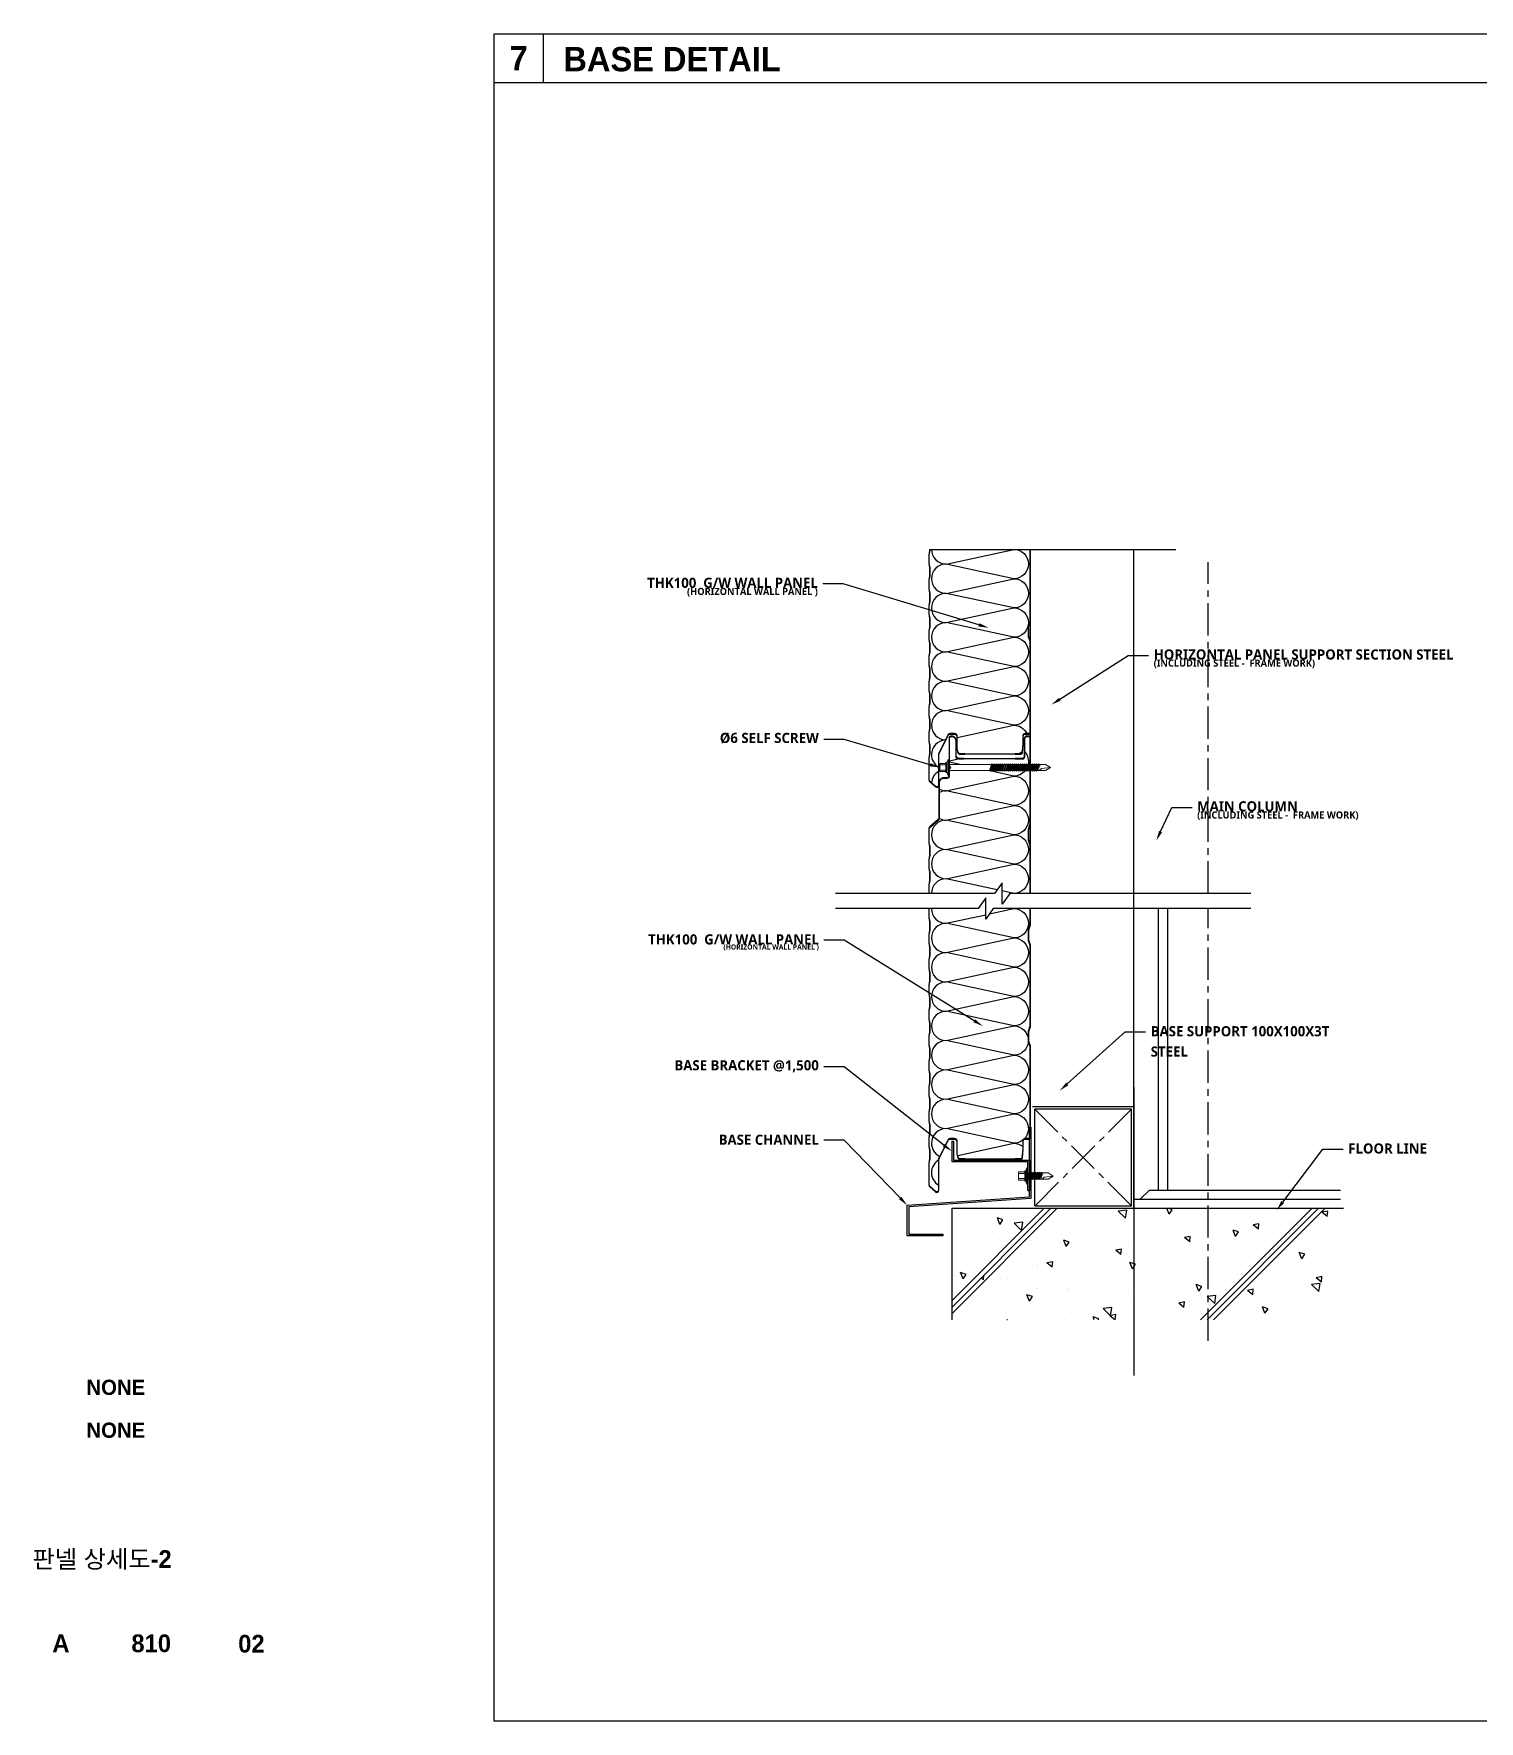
# Model space of a CAD drawing. Extents: x 0 to 20413, y 0 to 2870.
# Drawn here: x 5906 to 7330, y 60 to 1722 of the extents above; entities that cross this region are included whole.
import ezdxf
from ezdxf import colors
from ezdxf.entities.mleader import LeaderData, LeaderLine
from ezdxf.enums import TextEntityAlignment as Align
from ezdxf.math import Vec2, Vec3

# ---------------------------------------------------------------- set-up
doc = ezdxf.new("R2010")
doc.units = 0
doc.linetypes.add('CENTER', pattern=[50.8, 31.75, -6.35, 6.35, -6.35])
doc.layers.get('Defpoints').update_dxf_attribs({"color": 151})
for name, color, linetype in [('0-판넬전개선', 11, 'Continuous'), ('6', 6, 'Continuous'), ('A-ANNO-TEXT1', 7, 'Continuous'), ('BOLT', 10, 'Continuous'), ('FLASHING', 5, 'Continuous'), ('HATCH', 252, 'Continuous'), ('Insulation', 8, 'Continuous'), ('Panel', 2, 'Continuous'), ('STEEL', 2, 'Continuous'), ('~BOLT', 11, 'Continuous'), ('~CEN', 1, 'CENTER'), ('~TEXT', 3, 'Continuous'), ('형강', 4, 'Continuous')]:
    doc.layers.add(name, color=color, linetype=linetype)
doc.styles.add('2020음성 1차', font='나눔고딕Bold.ttf')
doc.styles.add('SY PANEL', font='NanumGothicBold.ttf')

# ---------------------------------------------------------------- blocks, each defined once
blk = doc.blocks.new('*X107')
at = {"color": 0}
for p, q in [((154.99, 81.25), (154.24, 83.2)), ((156, 82.74), (154.62, 83.2)), ((86.58, 80.25), (86.58, 80.25)), ((99.4, 77.94), (98.6, 80.04)), ((100.41, 79.43), (98.6, 80.04)), ((99.4, 77.94), (100.41, 79.43)), ((106.91, 78.63), (104.06, 78.3)), ((106.5, 75.97), (104.06, 78.3)), ((106.5, 75.97), (106.91, 78.63)), ((112.4, 80.03), (112.4, 80.03)), ((119.04, 78.67), (119.04, 78.67)), ((129.91, 78.99), (129.91, 78.99)), ((131.76, 80.51), (131.76, 80.51)), ((141.1, 82.61), (138.25, 82.28)), ((140.69, 79.94), (138.25, 82.28)), ((140.69, 79.94), (141.1, 82.61)), ((140.76, 78.6), (140.76, 78.6)), ((151.09, 82.07), (151.09, 82.07)), ((154.99, 81.25), (156, 82.74)), ((157.03, 78.58), (157.03, 78.58)), ((158.99, 78.39), (158.99, 78.39)), ((184.45, 78.13), (182.57, 77.78)), ((184.29, 76.34), (182.57, 77.78)), ((184.29, 76.34), (184.45, 78.13)), ((190.24, 82.59), (190.24, 82.59)), ((195.02, 78.5), (195.02, 78.5)), ((207.01, 82.29), (205.13, 81.94)), ((206.86, 80.5), (205.13, 81.94)), ((205.28, 80.43), (205.28, 80.43)), ((206.86, 80.5), (207.01, 82.29)), ((87.56, 72.74), (87.56, 72.74)), ((89.42, 73.22), (89.42, 73.22)), ((98.41, 72.35), (98.41, 72.35)), ((98.95, 77.52), (98.95, 77.52)), ((99.4, 72.86), (99.4, 72.86)), ((100.5, 76.31), (100.5, 76.31)), ((108.74, 75.82), (108.74, 75.82)), ((109.39, 72.5), (109.39, 72.5)), ((119.38, 72.13), (119.38, 72.13)), ((121.16, 70.64), (120.35, 72.74)), ((122.16, 72.13), (120.35, 72.74)), ((121.16, 70.64), (122.16, 72.13)), ((127.73, 74.19), (127.73, 74.19)), ((136.94, 77.43), (136.94, 77.43)), ((161.88, 73.97), (160, 73.62)), ((161.73, 72.17), (160, 73.62)), ((161.73, 72.17), (161.88, 73.97)), ((162.93, 74.18), (162.93, 74.18)), ((174.23, 72.42), (174.23, 72.42)), ((174.93, 77.35), (174.93, 77.35)), ((176.74, 73.95), (175.94, 76.05)), ((177.75, 75.44), (175.94, 76.05)), ((176.74, 73.95), (177.75, 75.44)), ((184.1, 77.34), (184.1, 77.34)), ((193.59, 72.9), (193.59, 72.9)), ((194.94, 76.96), (194.94, 76.96)), ((205.49, 76.62), (205.49, 76.62)), ((108.54, 67.22), (108.54, 67.22)), ((120.58, 67.93), (120.58, 67.93)), ((129.36, 71.77), (129.36, 71.77)), ((139.32, 69.8), (137.44, 69.46)), ((139.16, 68.01), (137.44, 69.46)), ((139.16, 68.01), (139.32, 69.8)), ((139.35, 71.4), (139.35, 71.4)), ((141.75, 71.09), (141.75, 71.09)), ((142.98, 68.22), (142.98, 68.22)), ((146.53, 67.13), (146.53, 67.13)), ((149.34, 71.04), (149.34, 71.04)), ((152.59, 70.71), (152.59, 70.71)), ((159.32, 70.67), (159.32, 70.67)), ((162.34, 68.7), (162.34, 68.7)), ((169.31, 70.31), (169.31, 70.31)), ((179.3, 69.94), (179.3, 69.94)), ((184.52, 67.04), (184.52, 67.04)), ((189.28, 69.58), (189.28, 69.58)), ((189.56, 66.58), (189.56, 66.58)), ((195.93, 69.45), (195.93, 69.45)), ((198.5, 66.65), (197.69, 68.75)), ((199.5, 68.14), (197.69, 68.75)), ((198.5, 66.65), (199.5, 68.14)), ((199.27, 69.21), (199.27, 69.21)), ((206.77, 69.07), (206.77, 69.07)), ((209.26, 68.85), (209.26, 68.85)), ((84.05, 61.27), (84.05, 61.27)), ((87.32, 60.03), (86.52, 62.13)), ((88.33, 61.52), (86.52, 62.13)), ((87.32, 60.03), (88.33, 61.52)), ((94.03, 59.69), (94.17, 61.26)), ((99.4, 64.84), (99.4, 64.84)), ((110.24, 64.46), (110.24, 64.46)), ((111.72, 64.01), (111.72, 64.01)), ((116.75, 65.64), (114.87, 65.29)), ((116.59, 63.85), (114.87, 65.29)), ((116.59, 63.85), (116.75, 65.64)), ((122.04, 61.18), (122.04, 61.18)), ((131.08, 64.5), (131.08, 64.5)), ((142.91, 63.34), (142.1, 65.44)), ((143.92, 64.83), (142.1, 65.44)), ((142.91, 63.34), (143.92, 64.83)), ((153.58, 63.2), (153.58, 63.2)), ((158.31, 62.37), (158.31, 62.37)), ((160.03, 61.09), (160.03, 61.09)), ((164.42, 62.82), (164.42, 62.82)), ((174.76, 66.29), (174.76, 66.29)), ((198.02, 61), (198.02, 61)), ((207.76, 61.56), (207.76, 61.56)), ((91.67, 57.64), (91.67, 57.64)), ((94.03, 59.69), (93.25, 60.34)), ((99.83, 60.29), (99.83, 60.29)), ((101.65, 57.28), (101.65, 57.28)), ((101.95, 60.03), (101.95, 60.03)), ((111.23, 56.95), (111.23, 56.95)), ((111.64, 56.91), (111.64, 56.91)), ((121.63, 56.55), (121.63, 56.55)), ((122.07, 56.57), (122.07, 56.57)), ((127.05, 58.17), (127.05, 58.17)), ((131.61, 56.18), (131.61, 56.18)), ((132.41, 60.04), (132.41, 60.04)), ((139.94, 59.94), (139.94, 59.94)), ((141.6, 55.82), (141.6, 55.82)), ((151.59, 55.45), (151.59, 55.45)), ((164.67, 56.04), (163.86, 58.14)), ((165.67, 57.53), (163.86, 58.14)), ((164.67, 56.04), (165.67, 57.53)), ((173.56, 56.41), (173.56, 56.41)), ((177.93, 59.85), (177.93, 59.85)), ((182.57, 56.61), (180.69, 56.26)), ((182.41, 54.82), (180.69, 56.26)), ((182.41, 54.82), (182.57, 56.61)), ((186.59, 58.4), (186.59, 58.4)), ((192.92, 56.89), (192.92, 56.89)), ((204.51, 58.55), (201.67, 58.22)), ((204.1, 55.88), (201.67, 58.22)), ((205.13, 60.77), (203.25, 60.43)), ((204.97, 58.98), (203.25, 60.43)), ((204.1, 55.88), (204.51, 58.55)), ((204.81, 60.61), (204.81, 60.61)), ((204.97, 58.98), (205.13, 60.77)), ((90.06, 53.79), (90.06, 53.79)), ((95.8, 53.97), (95.8, 53.97)), ((109.08, 52.73), (108.27, 54.83)), ((110.08, 54.22), (108.27, 54.83)), ((109.08, 52.73), (110.08, 54.22)), ((136.14, 50.59), (133.29, 50.26)), ((135.72, 47.93), (133.29, 50.26)), ((135.72, 47.93), (136.14, 50.59)), ((142.3, 52.2), (142.3, 52.2)), ((144.24, 52.15), (144.24, 52.15)), ((160, 52.45), (158.12, 52.1)), ((159.84, 50.66), (158.12, 52.1)), ((159.84, 50.66), (160, 52.45)), ((161.57, 55.09), (161.57, 55.09)), ((161.66, 52.69), (161.66, 52.69)), ((165.41, 55.31), (165.41, 55.31)), ((170.33, 54.57), (167.48, 54.24)), ((169.91, 51.9), (167.48, 54.24)), ((169.91, 51.9), (170.33, 54.57)), ((171.56, 54.72), (171.56, 54.72)), ((181.55, 54.36), (181.55, 54.36)), ((186.42, 48.74), (185.61, 50.84)), ((187.43, 50.23), (185.61, 50.84)), ((186.42, 48.74), (187.43, 50.23)), ((188.89, 50.56), (188.89, 50.56)), ((191.53, 54), (191.53, 54)), ((198.42, 50.51), (198.42, 50.51)), ((201.52, 53.63), (201.52, 53.63)), ((211.51, 53.27), (211.51, 53.27)), ((101.95, 46.62), (101.66, 46.58)), ((101.94, 46.58), (101.95, 46.62)), ((111.05, 48), (111.05, 48)), ((111.54, 49.72), (111.54, 49.72)), ((123.06, 49.06), (123.06, 49.06)), ((130.39, 46.58), (130.03, 47.53)), ((131.84, 46.92), (130.03, 47.53)), ((130.41, 48.48), (130.41, 48.48)), ((131.61, 46.58), (131.84, 46.92)), ((133.9, 48.68), (133.9, 48.68)), ((137.43, 48.29), (135.55, 47.94)), ((137.17, 46.58), (135.55, 47.94)), ((137.29, 46.58), (137.43, 48.29)), ((149.53, 49.63), (149.53, 49.63)), ((177.24, 47.42), (177.24, 47.42)), ((187.52, 49.54), (187.52, 49.54)), ((188.09, 47.04), (188.09, 47.04))]:
    blk.add_line(p, q, dxfattribs=at)
blk = doc.blocks.new('SCREW-100')
at = {"layer": '~BOLT', "lineweight": 5}
for p, q in [((-5, 2.1), (-8, 1)), ((8, 1), (-8, 1)), ((-8, 1), (-8, 0)), ((8, 0), (-8, 0)), ((-2.5, 9.1), (-2.5, 3.1)), ((2.5, 3.1), (2.5, 9.1)), ((5, 2.1), (8, 1)), ((8, 1), (8, 0)), ((3.8, -42.5), (-3.5, -40)), ((-3, -41.7), (-3.5, -42)), ((3.8, -44.5), (-3.5, -42)), ((-3.5, -42), (-3, -42.7)), ((-3, -43.7), (-3.5, -44)), ((3.8, -46.5), (-3.5, -44)), ((-3.5, -44), (-3, -44.7)), ((-3, -45.7), (-3.5, -46)), ((3.8, -48.5), (-3.5, -46)), ((-3.5, -46), (-3, -46.7)), ((-3, -47.7), (-3.5, -48)), ((3.8, -50.5), (-3.5, -48)), ((-3.5, -48), (-3, -48.7)), ((-3, -49.7), (-3.5, -50)), ((3, -41.7), (-3, -39.7)), ((-3, -40.7), (-3, -41.7)), ((3, -43.7), (-3, -41.7)), ((3, -44.7), (-3, -42.7)), ((-3, -42.7), (-3, -43.7)), ((3, -45.7), (-3, -43.7)), ((3, -46.7), (-3, -44.7)), ((-3, -44.7), (-3, -45.7)), ((3, -47.7), (-3, -45.7)), ((3, -48.7), (-3, -46.7)), ((-3, -46.7), (-3, -47.7)), ((3, -49.7), (-3, -47.7)), ((3, -50.7), (-3, -48.7)), ((-3, -48.7), (-3, -49.7)), ((3, -51.7), (-3, -49.7)), ((3, -42.7), (3, -43.7)), ((3, -43.7), (3.8, -44.5)), ((3.8, -44.5), (3, -44.7)), ((3, -44.7), (3, -45.7)), ((3, -45.7), (3.8, -46.5)), ((3.8, -46.5), (3, -46.7)), ((3, -46.7), (3, -47.7)), ((3, -47.7), (3.8, -48.5)), ((3.8, -48.5), (3, -48.7)), ((3, -48.7), (3, -49.7)), ((3, -49.7), (3.8, -50.5)), ((3.8, -52.5), (-3.5, -50)), ((-3.5, -50), (-3, -50.7)), ((-3, -51.7), (-3.5, -52)), ((3.8, -54.5), (-3.5, -52)), ((-3.5, -52), (-3, -52.7)), ((-3, -53.7), (-3.5, -54)), ((3.8, -56.5), (-3.5, -54)), ((-3.5, -54), (-3, -54.7)), ((-3, -55.7), (-3.5, -56)), ((3.8, -58.5), (-3.5, -56)), ((-3.5, -56), (-3, -56.7)), ((-3, -57.7), (-3.5, -58)), ((3.8, -60.5), (-3.5, -58)), ((-3.5, -58), (-3, -58.7)), ((-3, -59.7), (-3.5, -60)), ((3.8, -62.5), (-3.5, -60)), ((-3.5, -60), (-3, -60.7)), ((-3, -61.7), (-3.5, -62)), ((3.8, -64.5), (-3.5, -62)), ((-3.5, -62), (-3, -62.7)), ((-3, -63.7), (-3.5, -64)), ((-3.5, -64), (-3, -64.7)), ((3.8, -66.5), (-3.5, -64)), ((-3, -65.7), (-3.5, -66)), ((-3.5, -66), (-3, -66.7)), ((3.8, -68.5), (-3.5, -66)), ((3, -52.7), (-3, -50.7)), ((-3, -50.7), (-3, -51.7)), ((3, -53.7), (-3, -51.7)), ((-3, -52.7), (-3, -53.7)), ((3, -54.7), (-3, -52.7)), ((3, -55.7), (-3, -53.7)), ((3, -56.7), (-3, -54.7)), ((-3, -54.7), (-3, -55.7)), ((3, -57.7), (-3, -55.7)), ((3, -58.7), (-3, -56.7)), ((-3, -56.7), (-3, -57.7)), ((3, -59.7), (-3, -57.7)), ((3, -60.7), (-3, -58.7)), ((-3, -58.7), (-3, -59.7)), ((3, -61.7), (-3, -59.7)), ((3, -62.7), (-3, -60.7)), ((-3, -60.7), (-3, -61.7)), ((3, -63.7), (-3, -61.7)), ((-3, -62.7), (-3, -63.7)), ((3, -64.7), (-3, -62.7)), ((3, -65.7), (-3, -63.7)), ((-3, -64.7), (-3, -65.7)), ((3, -66.7), (-3, -64.7)), ((3, -67.7), (-3, -65.7)), ((3.8, -50.5), (3, -50.7)), ((3, -50.7), (3, -51.7)), ((3, -51.7), (3.8, -52.5)), ((3.8, -52.5), (3, -52.7)), ((3, -52.7), (3, -53.7)), ((3, -53.7), (3.8, -54.5)), ((3.8, -54.5), (3, -54.7)), ((3, -54.7), (3, -55.7)), ((3, -55.7), (3.8, -56.5)), ((3.8, -56.5), (3, -56.7)), ((3, -56.7), (3, -57.7)), ((3, -57.7), (3.8, -58.5)), ((3.8, -58.5), (3, -58.7)), ((3, -58.7), (3, -59.7)), ((3, -59.7), (3.8, -60.5)), ((3.8, -60.5), (3, -60.7)), ((3, -60.7), (3, -61.7)), ((3, -61.7), (3.8, -62.5)), ((3.8, -62.5), (3, -62.7)), ((3, -62.7), (3, -63.7)), ((3, -63.7), (3.8, -64.5)), ((3.8, -64.5), (3, -64.7)), ((3, -64.7), (3, -65.7)), ((3, -65.7), (3.8, -66.5)), ((3.8, -66.5), (3, -66.7)), ((-3, -67.7), (-3.5, -68)), ((-3.5, -68), (-3, -68.7)), ((3.8, -70.5), (-3.5, -68)), ((-3, -69.7), (-3.5, -70)), ((3.8, -72.5), (-3.5, -70)), ((-3.5, -70), (-3, -70.7)), ((-3, -71.7), (-3.5, -72)), ((3.8, -74.5), (-3.5, -72)), ((-3.5, -72), (-3, -72.7)), ((-3, -73.7), (-3.5, -74)), ((3.8, -76.5), (-3.5, -74)), ((-3.5, -74), (-3, -74.7)), ((-3, -75.7), (-3.5, -76)), ((3.8, -78.5), (-3.5, -76)), ((-3.5, -76), (-3, -76.7)), ((-3, -77.7), (-3.5, -78)), ((-3.5, -78), (-3, -78.7)), ((3.8, -80.5), (-3.5, -78)), ((-3, -79.7), (-3.5, -80)), ((3.8, -82.5), (-3.5, -80)), ((-3.5, -80), (-3, -80.7)), ((-3, -81.7), (-3.5, -82)), ((3.8, -84.5), (-3.5, -82)), ((-3.5, -82), (-3, -82.7)), ((-3, -66.7), (-3, -67.7)), ((3, -68.7), (-3, -66.7)), ((3, -69.7), (-3, -67.7)), ((-3, -68.7), (-3, -69.7)), ((3, -70.7), (-3, -68.7)), ((3, -71.7), (-3, -69.7)), ((3, -72.7), (-3, -70.7)), ((-3, -70.7), (-3, -71.7)), ((3, -73.7), (-3, -71.7)), ((3, -74.7), (-3, -72.7)), ((-3, -72.7), (-3, -73.7)), ((3, -75.7), (-3, -73.7)), ((3, -76.7), (-3, -74.7)), ((-3, -74.7), (-3, -75.7)), ((3, -77.7), (-3, -75.7)), ((-3, -76.7), (-3, -77.7)), ((3, -78.7), (-3, -76.7)), ((3, -79.7), (-3, -77.7)), ((3, -80.7), (-3, -78.7)), ((-3, -78.7), (-3, -79.7)), ((3, -81.7), (-3, -79.7)), ((3, -82.7), (-3, -80.7)), ((-3, -80.7), (-3, -81.7)), ((3, -83.7), (-3, -81.7)), ((3, -84.7), (-3, -82.7)), ((-3, -82.7), (-3, -83.7)), ((3, -66.7), (3, -67.7)), ((3, -67.7), (3.8, -68.5)), ((3.8, -68.5), (3, -68.7)), ((3, -68.7), (3, -69.7)), ((3, -69.7), (3.8, -70.5)), ((3.8, -70.5), (3, -70.7)), ((3, -70.7), (3, -71.7)), ((3, -71.7), (3.8, -72.5)), ((3.8, -72.5), (3, -72.7)), ((3, -72.7), (3, -73.7)), ((3, -73.7), (3.8, -74.5)), ((3.8, -74.5), (3, -74.7)), ((3, -74.7), (3, -75.7)), ((3, -75.7), (3.8, -76.5)), ((3.8, -76.5), (3, -76.7)), ((3, -76.7), (3, -77.7)), ((3, -77.7), (3.8, -78.5)), ((3.8, -78.5), (3, -78.7)), ((3, -78.7), (3, -79.7)), ((3, -79.7), (3.8, -80.5)), ((3.8, -80.5), (3, -80.7)), ((3, -80.7), (3, -81.7)), ((3, -81.7), (3.8, -82.5)), ((3.8, -82.5), (3, -82.7)), ((3, -82.7), (3, -83.7)), ((-3, -83.7), (-3.5, -84)), ((3.8, -86.5), (-3.5, -84)), ((-3.5, -84), (-3, -84.7)), ((-3, -85.7), (-3.5, -86)), ((3.8, -88.5), (-3.5, -86)), ((-3.5, -86), (-3, -86.7)), ((3, -85.7), (-3, -83.7)), ((3, -86.7), (-3, -84.7)), ((-3, -84.7), (-3, -85.7)), ((3, -87.7), (-3, -85.7)), ((-3, -86.7), (-3, -89)), ((3, -88.7), (-3, -86.7)), ((3, -83.7), (3.8, -84.5)), ((3.8, -84.5), (3, -84.7)), ((3, -84.7), (3, -85.7)), ((3, -85.7), (3.8, -86.5)), ((3.8, -86.5), (3, -86.7)), ((3, -86.7), (3, -87.7)), ((3, -87.7), (3.8, -88.5)), ((3.8, -88.5), (3, -88.7)), ((3, -88.7), (3, -90))]:
    blk.add_line(p, q, dxfattribs=at)
blk.add_lwpolyline([(5, 3.1), (5, 2.1), (-5, 2.1), (-5, 3.1)], close=True, dxfattribs=at)
for points in [[(4, 3.1), (4, 9.1), (-4, 9.1), (-4, 3.1)], [(3, 0), (3, -41.7), (3.8, -42.5), (3, -42.7), (-3, -40.7), (-3.5, -40), (-3, -39.7), (-3, 0)], [(0, -100), (-1, -91), (-3, -89), (-1, -88), (3, -90)], [(3, -90), (3, -95), (0, -100), (-3, -95), (-3, -89)]]:
    blk.add_lwpolyline(points, dxfattribs=at)
at = {"layer": '~BOLT', "color": 0, "lineweight": 5}
blk.add_solid([(8, 1), (-8, 1), (8, 0), (-8, 0)], dxfattribs=at)
blk = doc.blocks.new('SCREW- 25')
at = {"layer": 'BOLT', "lineweight": 5}
for p, q in [((-5, 2.1), (-8, 1)), ((8, 1), (-8, 1)), ((-8, 1), (-8, 0)), ((8, 0), (-8, 0)), ((-2.5, 9.1), (-2.5, 3.1)), ((3, -1.7), (-2.2, 0)), ((3.8, -1.5), (-0.6, 0)), ((3, -0.7), (1, 0)), ((2.5, 3.1), (2.5, 9.1)), ((3, 0.3), (3, -0.7)), ((5, 2.1), (8, 1)), ((8, 1), (8, 0)), ((-3, -0.7), (-3.5, -1)), ((3.8, -3.5), (-3.5, -1)), ((-3.5, -1), (-3, -1.7)), ((-3, -2.7), (-3.5, -3)), ((-3.5, -3), (-3, -3.7)), ((3.8, -5.5), (-3.5, -3)), ((-3, -4.7), (-3.5, -5)), ((3.8, -7.5), (-3.5, -5)), ((-3.5, -5), (-3, -5.7)), ((-3, -6.7), (-3.5, -7)), ((3.8, -9.5), (-3.5, -7)), ((-3.5, -7), (-3, -7.7)), ((-3, -8.7), (-3.5, -9)), ((3.8, -11.5), (-3.5, -9)), ((-3.5, -9), (-3, -9.7)), ((-3, -10.7), (-3.5, -11)), ((3.8, -13.5), (-3.5, -11)), ((-3.5, -11), (-3, -11.7)), ((-3, 0), (-3, -0.7)), ((3, -2.7), (-3, -0.7)), ((-3, -1.7), (-3, -2.7)), ((3, -3.7), (-3, -1.7)), ((3, -4.7), (-3, -2.7)), ((3, -5.7), (-3, -3.7)), ((-3, -3.7), (-3, -4.7)), ((3, -6.7), (-3, -4.7)), ((3, -7.7), (-3, -5.7)), ((-3, -5.7), (-3, -6.7)), ((3, -8.7), (-3, -6.7)), ((3, -9.7), (-3, -7.7)), ((-3, -7.7), (-3, -8.7)), ((3, -10.7), (-3, -8.7)), ((3, -11.7), (-3, -9.7)), ((-3, -9.7), (-3, -10.7)), ((3, -12.7), (-3, -10.7)), ((-3, -11.7), (-3, -14)), ((3, -13.7), (-3, -11.7)), ((3, -0.7), (3.8, -1.5)), ((3.8, -1.5), (3, -1.7)), ((3, -1.7), (3, -2.7)), ((3, -2.7), (3.8, -3.5)), ((3.8, -3.5), (3, -3.7)), ((3, -3.7), (3, -4.7)), ((3, -4.7), (3.8, -5.5)), ((3.8, -5.5), (3, -5.7)), ((3, -5.7), (3, -6.7)), ((3, -6.7), (3.8, -7.5)), ((3.8, -7.5), (3, -7.7)), ((3, -7.7), (3, -8.7)), ((3, -8.7), (3.8, -9.5)), ((3.8, -9.5), (3, -9.7)), ((3, -9.7), (3, -10.7)), ((3, -10.7), (3.8, -11.5)), ((3.8, -11.5), (3, -11.7)), ((3, -11.7), (3, -12.7)), ((3, -12.7), (3.8, -13.5)), ((3.8, -13.5), (3, -13.7)), ((3, -13.7), (3, -15))]:
    blk.add_line(p, q, dxfattribs=at)
blk.add_lwpolyline([(5, 3.1), (5, 2.1), (-5, 2.1), (-5, 3.1)], close=True, dxfattribs=at)
for points in [[(4, 3.1), (4, 9.1), (-4, 9.1), (-4, 3.1)], [(0, -25), (-1, -16), (-3, -14), (-1, -13), (3, -15)], [(3, -15), (3, -20), (0, -25), (-3, -20), (-3, -14)]]:
    blk.add_lwpolyline(points, dxfattribs=at)
at = {"layer": 'BOLT', "color": 0, "lineweight": 5}
blk.add_solid([(8, 1), (-8, 1), (8, 0), (-8, 0)], dxfattribs=at)

msp = doc.modelspace()

# ---------------------------------------------------------------- linework, layer by layer
for p, q in [((6408, 1722), (6408, 1674)), ((6360, 1674), (8490, 1674))]:
    msp.add_line(p, q)
for points in [[(7105.01, 875.31), (6867.53, 875.31), (6860.03, 864.81), (6860.03, 885.81), (6852.53, 875.31), (6695.84, 875.31)], [(7105.01, 860.31), (6851.41, 860.31), (6843.91, 849.81), (6843.91, 870.81), (6836.41, 860.31), (6695.84, 860.31)], [(6810.72, 455.33), (6810.72, 565.18), (7196.21, 565.18)]]:
    msp.add_lwpolyline(points)
at = {"layer": '0-판넬전개선'}
for p, q in [((6788.57, 1214.19), (7031.11, 1214.19)), ((6989.91, 684.17), (6989.91, 400.4))]:
    msp.add_line(p, q, dxfattribs=at)
at = {"layer": '6'}
for p, q in [((6872.87, 1007.81), (6822.42, 1007.81)), ((6823.37, 1012.81), (6872.87, 1012.81)), ((6823.37, 613.9), (6872.87, 613.9))]:
    msp.add_line(p, q, dxfattribs=at)
at = {"layer": 'Defpoints'}
msp.add_lwpolyline([(6360, 1722), (8490, 1722), (8490, 60), (6360, 60)], close=True, dxfattribs=at)
at = {"layer": 'FLASHING'}
for p, q in [((6810.6, 631.26), (6810.6, 611.26)), ((6810.6, 631.26), (6812.1, 631.26)), ((6812.1, 631.26), (6812.1, 612.76)), ((6810.6, 611.26), (6885.41, 611.26)), ((6812.1, 612.76), (6886.91, 612.76)), ((6885.41, 582.76), (6885.41, 611.26)), ((6886.91, 612.76), (6886.91, 582.76)), ((6885.41, 582.76), (6886.91, 582.76))]:
    msp.add_line(p, q, dxfattribs=at)
msp.add_lwpolyline([(6766.61, 538.18), (6766.61, 568.18), (6886.91, 576.51), (6886.91, 645.01), (6888.41, 645.01), (6888.41, 575.01), (6768.11, 566.68), (6768.11, 539.68), (6801.61, 539.68), (6801.61, 538.18)], close=True, dxfattribs=at)
at = {"layer": 'HATCH'}
for p, q in [((6810.72, 474.31), (6901.59, 565.18)), ((6810.72, 467.94), (6907.95, 565.18)), ((6810.72, 461.58), (6914.32, 565.18)), ((7055.52, 455.33), (7165.37, 565.18)), ((7061.89, 455.33), (7171.73, 565.18)), ((7068.25, 455.33), (7178.1, 565.18))]:
    msp.add_line(p, q, dxfattribs=at)
at = {"layer": 'Insulation'}
for points in [[(6790.49, 1214.19, 0.4142136), (6804.93, 1199.75), (6871.51, 1214.19, -1), (6871.51, 1185.31), (6804.93, 1199.75, 0.4142136), (6790.49, 1185.31)], [(6790.49, 1185.31, 0.4142136), (6804.93, 1170.87), (6871.51, 1185.31, -1), (6871.51, 1156.43), (6804.93, 1170.87, 0.4142136), (6790.49, 1156.43)], [(6790.49, 1156.43, 0.4142136), (6804.93, 1141.99), (6871.51, 1156.43, -1), (6871.51, 1127.55), (6804.93, 1141.99, 0.4142136), (6790.49, 1127.55)], [(6790.49, 1127.55, 0.4142136), (6804.93, 1113.11), (6871.51, 1127.55, -1), (6871.51, 1098.67), (6804.93, 1113.11, 0.4142136), (6790.49, 1098.67)], [(6790.49, 1098.67, 0.4142136), (6804.93, 1084.23), (6871.51, 1098.67, -1), (6871.51, 1069.79), (6804.93, 1084.23, 0.4142136), (6790.49, 1069.79)], [(6790.49, 1069.79, 0.4142136), (6804.93, 1055.35), (6871.51, 1069.79, -1), (6871.51, 1040.91), (6804.93, 1055.35, 0.4142136), (6790.49, 1040.91)], [(6790.49, 1040.91, 0.3982226), (6804.14, 1026.49, 0.3982226)], [(6815.87, 1028.84), (6871.51, 1040.91, -0.2865825), (6884.48, 1032.81, -0.2865825)], [(6804.12, 1026.45, 0.3977691), (6790.49, 1012.03)], [(6879.59, 1014.5, -0.0661547), (6876.18, 1012.81)], [(6882.37, 1014.78, -0.2338331), (6885.66, 1002.41, -0.2338331)], [(6790.49, 1012.03, 0.2605549), (6797.37, 999.73, 0.2605549)], [(6797.37, 995.45, 0.2389699), (6790.54, 984.32)], [(6798.37, 977.97, 0.1185019), (6804.93, 976.39), (6871.51, 990.83, -1), (6871.51, 961.95), (6804.93, 976.39, 0.1185019), (6798.37, 974.81)], [(6882.83, 996.31, -0.2292212), (6871.51, 990.83), (6846.25, 996.31)], [(6798.32, 949.12, 0.1195705), (6804.93, 947.51), (6871.51, 961.95, -1), (6871.51, 933.07), (6804.93, 947.51, 0.4142136), (6790.49, 933.07)], [(6790.49, 933.07, 0.4142136), (6804.93, 918.63), (6871.51, 933.07, -1), (6871.51, 904.19), (6804.93, 918.63, 0.4142136), (6790.49, 904.19)], [(6790.49, 904.19, 0.4142136), (6804.93, 889.75), (6871.51, 904.19, -1), (6871.51, 875.31), (6860.03, 877.8)], [(6855.08, 878.87), (6804.93, 889.75, 0.4142136), (6790.49, 875.31)], [(6790.49, 860.31, 0.4142136), (6804.93, 845.87), (6843.91, 854.32)], [(6847.73, 855.15), (6871.51, 860.31, -1), (6871.51, 831.43), (6804.93, 845.87, 0.4142136), (6790.49, 831.43)], [(6790.49, 831.43, 0.4142136), (6804.93, 816.99), (6871.51, 831.43, -1), (6871.51, 802.55), (6804.93, 816.99, 0.4142136), (6790.49, 802.55)], [(6790.49, 802.55, 0.4142136), (6804.93, 788.11), (6871.51, 802.55, -1), (6871.51, 773.67), (6804.93, 788.11, 0.4142136), (6790.49, 773.67)], [(6790.49, 773.67, 0.4142136), (6804.93, 759.23), (6871.51, 773.67, -1), (6871.51, 744.79), (6804.93, 759.23, 0.4142136), (6790.49, 744.79)], [(6790.49, 744.79, 0.4142136), (6804.93, 730.35), (6871.51, 744.79, -1), (6871.51, 715.91), (6804.93, 730.35, 0.4142136), (6790.49, 715.91)], [(6790.49, 715.91, 0.4142136), (6804.93, 701.47), (6871.51, 715.91, -1), (6871.51, 687.03), (6804.93, 701.47, 0.4142136), (6790.49, 687.03)], [(6790.49, 687.03, 0.4142136), (6804.93, 672.59), (6871.51, 687.03, -1), (6871.51, 658.15), (6804.93, 672.59, 0.4142136), (6790.49, 658.15)], [(6790.49, 658.15, 0.4142136), (6804.93, 643.71), (6871.51, 658.15, -0.6603267), (6881.94, 633.72, -0.6603267)], [(6880.63, 632.52, -0.1727439), (6871.51, 629.27), (6804.93, 643.71, 0.4142136), (6790.49, 629.27)], [(6790.49, 629.27, 0.2840898), (6798.48, 616.35, 0.2840898)], [(6816.29, 617.29), (6871.51, 629.27, -0.1667687), (6880.37, 626.23, -0.1667687)], [(6797.37, 612.69, 0.2605549), (6790.49, 600.39)], [(6790.49, 600.39, 0.2605549), (6797.37, 588.09, 0.2605549)]]:
    msp.add_lwpolyline(points, format="xyb", dxfattribs=at)
for points in [[(6808.37, 1006.02), (6816.85, 1007.86)], [(6818.59, 1002.31), (6808.37, 1004.53)]]:
    msp.add_lwpolyline(points, dxfattribs=at)
at = {"layer": 'Panel'}
for points in [[(6788.57, 1214.19), (6788.57, 1213.02), (6787.87, 1208.52), (6787.87, 1200.59), (6788.57, 1196.09), (6788.57, 1188.02), (6787.87, 1183.52), (6787.87, 1175.59), (6788.57, 1171.09), (6788.57, 1163.02), (6787.87, 1158.52), (6787.87, 1150.59), (6788.57, 1146.09), (6788.57, 1138.02), (6787.87, 1133.52), (6787.87, 1125.59), (6788.57, 1121.09), (6788.57, 1113.02), (6787.87, 1108.52), (6787.87, 1100.59), (6788.57, 1096.09), (6788.57, 1088.02), (6787.87, 1083.52), (6787.87, 1075.59), (6788.57, 1071.09), (6788.57, 1063.02), (6787.87, 1058.52), (6787.87, 1050.59), (6788.57, 1046.09), (6788.57, 1038.02), (6787.87, 1033.52), (6787.87, 1025.59), (6788.57, 1021.09), (6788.57, 1013.02), (6787.87, 1008.52), (6787.87, 987.08, 0.2216947), (6788.76, 985.16), (6794.58, 980.28, 0.6370703), (6797.87, 981.81), (6797.87, 1012.47, -0.1172868), (6798.08, 1013.37), (6807.27, 1031.59, -0.2225849), (6808.81, 1032.31), (6812.87, 1032.31, -0.4142136), (6815.37, 1029.81), (6815.37, 1018.5, 0.0319128), (6815.39, 1018.11), (6816.04, 1014.93, 0.3773132), (6819.02, 1012.31), (6823.37, 1012.31), (6823.37, 1012.81), (6819.02, 1012.81, -0.3793082), (6816.54, 1015.01), (6815.89, 1018.2, -0.0301659), (6815.87, 1018.5), (6815.87, 1029.81, 0.4142136), (6812.87, 1032.81), (6808.81, 1032.81, 0.2289248), (6806.85, 1031.86), (6797.64, 1013.6, 0.1172868), (6797.37, 1012.47), (6797.37, 981.81, -0.6370703), (6794.91, 980.66), (6789.08, 985.55, -0.2216947), (6788.37, 987.08), (6788.37, 1008.48), (6789.07, 1012.98), (6789.07, 1021.13), (6788.37, 1025.63), (6788.37, 1033.48), (6789.07, 1037.98), (6789.07, 1046.13), (6788.37, 1050.63), (6788.37, 1058.48), (6789.07, 1062.98), (6789.07, 1071.13), (6788.37, 1075.63), (6788.37, 1083.48), (6789.07, 1087.98), (6789.07, 1096.13), (6788.37, 1100.63), (6788.37, 1108.48), (6789.07, 1112.98), (6789.07, 1121.13), (6788.37, 1125.63), (6788.37, 1133.48), (6789.07, 1137.98), (6789.07, 1146.13), (6788.37, 1150.63), (6788.37, 1158.48), (6789.07, 1162.98), (6789.07, 1171.13), (6788.37, 1175.63), (6788.37, 1183.48), (6789.07, 1187.98), (6789.07, 1196.13), (6788.37, 1200.63), (6788.37, 1208.48), (6789.07, 1212.98), (6789.07, 1214.19)], [(6887.37, 1214.19), (6887.37, 1143.38), (6885.87, 1138.38), (6885.87, 1128.23), (6887.37, 1123.73), (6887.37, 1033.61, -0.4142131), (6886.57, 1032.81), (6882.87, 1032.81, 0.4142128), (6880.37, 1030.31), (6880.37, 1022.33), (6879.51, 1013.71, -0.3853136), (6878.51, 1012.81), (6872.87, 1012.81), (6872.87, 1012.31), (6878.51, 1012.31, 0.3853136), (6880.01, 1013.66), (6880.87, 1022.31), (6880.87, 1030.31, -0.4142128), (6882.87, 1032.31), (6886.57, 1032.31, 0.4142131), (6887.87, 1033.61), (6887.87, 1123.81), (6886.37, 1128.31), (6886.37, 1138.31), (6887.87, 1143.31), (6887.87, 1214.19)], [(6788.42, 875.31), (6788.37, 875.63), (6788.37, 883.48), (6789.07, 887.98), (6789.07, 896.13), (6788.37, 900.63), (6788.37, 908.48), (6789.07, 912.98), (6789.07, 921.13), (6788.37, 925.63), (6788.37, 939.14, -0.2216947), (6789.08, 940.68), (6797.48, 947.72, 0.2216947), (6798.37, 949.63), (6798.37, 984.31, -0.4142136), (6802.87, 988.81), (6805.87, 988.81, 0.4142136), (6808.37, 991.31), (6808.37, 997.66), (6809.47, 999.31), (6808.37, 1000.96), (6808.37, 1028.31, -0.4142136), (6809.87, 1029.81), (6810.37, 1029.81, -0.4142136), (6814.37, 1025.81), (6814.37, 1010.81, 0.4142136), (6817.37, 1007.81), (6822.37, 1007.81), (6822.37, 1008.31), (6817.37, 1008.31, -0.4142136), (6814.87, 1010.81), (6814.87, 1025.81, 0.4142136), (6810.37, 1030.31), (6809.87, 1030.31, 0.4142136), (6807.87, 1028.31), (6807.87, 1000.81), (6808.87, 999.31), (6807.87, 997.81), (6807.87, 991.31, -0.4142136), (6805.87, 989.31), (6802.87, 989.31, 0.4142136), (6797.87, 984.31), (6797.87, 949.63, -0.2216947), (6797.16, 948.1), (6788.76, 941.06, 0.2216947), (6787.87, 939.14), (6787.87, 925.59), (6788.57, 921.09), (6788.57, 913.02), (6787.87, 908.52), (6787.87, 900.59), (6788.57, 896.09), (6788.57, 888.02), (6787.87, 883.52), (6787.87, 875.59), (6787.91, 875.31)], [(6887.87, 875.31), (6887.87, 923.31), (6886.37, 928.31), (6886.37, 938.31), (6887.87, 943.31), (6887.87, 1029.01, 0.4142136), (6886.57, 1030.31), (6884.37, 1030.31, 0.4142134), (6881.87, 1027.81), (6881.87, 1009.81, -0.4142134), (6880.37, 1008.31), (6872.87, 1008.31), (6872.87, 1007.81), (6880.37, 1007.81, 0.4142134), (6882.37, 1009.81), (6882.37, 1027.81, -0.4142134), (6884.37, 1029.81), (6886.57, 1029.81, -0.4142136), (6887.37, 1029.01), (6887.37, 943.38), (6885.87, 938.38), (6885.87, 928.24), (6887.37, 923.24), (6887.37, 875.31)], [(6787.98, 860.31), (6787.87, 859.61), (6787.87, 851.68), (6788.57, 847.18), (6788.57, 839.11), (6787.87, 834.61), (6787.87, 826.68), (6788.57, 822.18), (6788.57, 814.11), (6787.87, 809.61), (6787.87, 801.68), (6788.57, 797.18), (6788.57, 789.11), (6787.87, 784.61), (6787.87, 776.68), (6788.57, 772.18), (6788.57, 764.11), (6787.87, 759.61), (6787.87, 751.68), (6788.57, 747.18), (6788.57, 739.11), (6787.87, 734.61), (6787.87, 726.68), (6788.57, 722.18), (6788.57, 714.11), (6787.87, 709.61), (6787.87, 701.68), (6788.57, 697.18), (6788.57, 689.11), (6787.87, 684.61), (6787.87, 676.68), (6788.57, 672.18), (6788.57, 664.11), (6787.87, 659.61), (6787.87, 651.68), (6788.57, 647.18), (6788.57, 639.11), (6787.87, 634.61), (6787.87, 626.68), (6788.57, 622.18), (6788.57, 614.11), (6787.87, 609.61), (6787.87, 588.17, 0.2216947), (6788.76, 586.26), (6794.58, 581.37, 0.6370703), (6797.87, 582.9), (6797.87, 613.56, -0.1172868), (6798.08, 614.46), (6807.27, 632.68, -0.2225849), (6808.81, 633.4), (6812.87, 633.4, -0.4142136), (6815.37, 630.9), (6815.37, 619.59, 0.0319128), (6815.39, 619.21), (6816.04, 616.02, 0.3773132), (6819.02, 613.4), (6823.37, 613.4), (6823.37, 613.9), (6819.02, 613.9, -0.3793082), (6816.54, 616.1), (6815.89, 619.29, -0.0301659), (6815.87, 619.59), (6815.87, 630.9, 0.4142136), (6812.87, 633.9), (6808.81, 633.9, 0.2289248), (6806.85, 632.96), (6797.64, 614.69, 0.1172868), (6797.37, 613.56), (6797.37, 582.9, -0.6370703), (6794.91, 581.75), (6789.08, 586.64, -0.2216947), (6788.37, 588.17), (6788.37, 609.58), (6789.07, 614.08), (6789.07, 622.22), (6788.37, 626.72), (6788.37, 634.58), (6789.07, 639.08), (6789.07, 647.22), (6788.37, 651.72), (6788.37, 659.58), (6789.07, 664.08), (6789.07, 672.22), (6788.37, 676.72), (6788.37, 684.58), (6789.07, 689.08), (6789.07, 697.22), (6788.37, 701.72), (6788.37, 709.58), (6789.07, 714.08), (6789.07, 722.22), (6788.37, 726.72), (6788.37, 734.58), (6789.07, 739.08), (6789.07, 747.22), (6788.37, 751.72), (6788.37, 759.58), (6789.07, 764.08), (6789.07, 772.22), (6788.37, 776.72), (6788.37, 784.58), (6789.07, 789.08), (6789.07, 797.22), (6788.37, 801.72), (6788.37, 809.58), (6789.07, 814.08), (6789.07, 822.22), (6788.37, 826.72), (6788.37, 834.58), (6789.07, 839.08), (6789.07, 847.22), (6788.37, 851.72), (6788.37, 859.58), (6788.48, 860.31)], [(6887.37, 860.31), (6887.37, 844.48), (6885.87, 839.48), (6885.87, 829.33), (6887.37, 824.33), (6887.37, 744.48), (6885.87, 739.48), (6885.87, 729.32), (6887.37, 724.82), (6887.37, 634.7, -0.4142131), (6886.57, 633.9), (6882.87, 633.9, 0.4142128), (6880.37, 631.4), (6880.37, 623.43), (6879.51, 614.8, -0.3853136), (6878.51, 613.9), (6872.87, 613.9), (6872.87, 613.4), (6878.51, 613.4, 0.3853136), (6880.01, 614.75), (6880.87, 623.4), (6880.87, 631.4, -0.4142128), (6882.87, 633.4), (6886.57, 633.4, 0.4142131), (6887.87, 634.7), (6887.87, 724.9), (6886.37, 729.4), (6886.37, 739.4), (6887.87, 744.4), (6887.87, 824.4), (6886.37, 829.4), (6886.37, 839.4), (6887.87, 844.4), (6887.87, 860.31)]]:
    msp.add_lwpolyline(points, format="xyb", dxfattribs=at)
at = {"layer": 'STEEL'}
for p, q in [((7014.1, 583.18), (7014.1, 860.31)), ((7023.1, 583.18), (7023.1, 860.31)), ((7005.1, 583.18), (6996.1, 574.18)), ((7005.1, 583.18), (7193.4, 583.18)), ((6989.91, 574.18), (7193.4, 574.18))]:
    msp.add_line(p, q, dxfattribs=at)
at = {"layer": '~CEN'}
for p, q in [((7063.1, 875.31), (7063.1, 1201.7)), ((7063.1, 434.77), (7063.1, 860.31)), ((6987.41, 662.68), (6892.41, 567.68)), ((6892.41, 662.68), (6987.41, 567.68))]:
    msp.add_line(p, q, dxfattribs=at)
at = {"layer": '형강'}
for p, q in [((6887.87, 875.31), (6887.87, 1214.19)), ((6989.91, 565.18), (6989.91, 1214.19)), ((6989.91, 665.18), (6889.91, 665.18)), ((6987.41, 662.68), (6892.41, 662.68)), ((6892.41, 567.68), (6892.41, 662.68)), ((6987.41, 567.68), (6987.41, 662.68)), ((6889.91, 565.18), (6989.91, 565.18)), ((6892.41, 567.68), (6987.41, 567.68))]:
    msp.add_line(p, q, dxfattribs=at)

# ---------------------------------------------------------------- block references
at = {"rotation": 90}
msp.add_blockref('SCREW-100', (6807.87, 999.31), dxfattribs=at)
at = {"layer": 'BOLT', "rotation": 90}
msp.add_blockref('SCREW- 25', (6885.41, 597.01), dxfattribs=at)
at = {"layer": 'HATCH', "xscale": 3, "yscale": 3, "zscale": 3}
msp.add_blockref('*X107', (6559.65, 315.58), dxfattribs=at)

# ---------------------------------------------------------------- texts
at = {"layer": 'A-ANNO-TEXT1', "style": '2020음성 1차'}
msp.add_text('7', height=24, dxfattribs=at).set_placement((6384, 1698), align=Align.MIDDLE_CENTER)
msp.add_text('BASE DETAIL ', height=24, dxfattribs=at).set_placement((6428, 1697), align=Align.MIDDLE_LEFT)
for s, height, p in [('NONE', 15, (5987.26, 388.89)), ('NONE', 15, (5987.26, 346.67)), ('판넬 상세도-2', 17.5, (5973.74, 219.93)), ('A', 17.5, (5933.17, 136.76)), ('810', 17.5, (6022.09, 136.76)), ('02', 17.5, (6120.79, 136.35))]:
    msp.add_text(s, height=height, dxfattribs=at).set_placement(p, align=Align.MIDDLE)

# ---------------------------------------------------------------- leaders
at = {"layer": '~TEXT'}
ml = msp.add_multileader_mtext('Standard', dxfattribs=at)
ml.set_content('THK100  G/W WALL PANEL\\P{\\H0.7x;(HORIZONTAL WALL PANEL )}', color=256, style='SY PANEL')
ml.set_leader_properties()
ml.build(insert=Vec2(0, 0))
ml.multileader.update_dxf_attribs({"dogleg_length": 20, "arrow_head_size": 10})
ctx = ml.context
ctx.base_point, ctx.char_height, ctx.arrow_head_size, ctx.landing_gap_size, ctx.plane_origin = Vec3(6491.22, 1180.17), 10, 10, 5, Vec3(6846.75, 1136.93)
ctx.text_align_type, ctx.attachment_type = 2, 2
notes = []
notes.append((ctx, [(0, (1, 1, 0), (6703.62, 1180.17), (-1, 0), 20, [(0, [(6846.75, 1136.93)], 0, [])])]))
ctx.mtext.insert, ctx.mtext.alignment, ctx.mtext.line_spacing_factor, ctx.mtext.line_spacing_style, ctx.mtext.flow_direction = Vec3(6678.62, 1186.24), 3, 0.6, 2, 5
ml = msp.add_multileader_mtext('Standard', dxfattribs=at)
ml.set_content('HORIZONTAL PANEL SUPPORT SECTION STEEL\\P{\\H0.7x;(INCLUDING STEEL -  FRAME WORK)}', color=256, style='SY PANEL')
ml.set_leader_properties()
ml.build(insert=Vec2(0, 0))
ml.multileader.update_dxf_attribs({"dogleg_length": 20, "arrow_head_size": 10})
ctx = ml.context
ctx.base_point, ctx.char_height, ctx.arrow_head_size, ctx.landing_gap_size, ctx.plane_origin = Vec3(7004.31, 1109.62), 10, 10, 5, Vec3(6916.74, 1136.93)
ctx.attachment_type = 2
notes.append((ctx, [(0, (1, 1, 0), (6984.31, 1109.62), (1, 0), 20, [(0, [(6908.52, 1061.18)], 0, [])])]))
ctx.mtext.insert, ctx.mtext.line_spacing_factor, ctx.mtext.line_spacing_style, ctx.mtext.flow_direction = Vec3(7009.31, 1115.67), 0.6, 2, 5
ml = msp.add_multileader_mtext('Standard', dxfattribs=at)
ml.set_content('Ø6 SELF SCREW', color=256, style='SY PANEL')
ml.set_leader_properties()
ml.build(insert=Vec2(0, 0))
ml.multileader.update_dxf_attribs({"dogleg_length": 20, "arrow_head_size": 10})
ctx = ml.context
ctx.base_point, ctx.char_height, ctx.arrow_head_size, ctx.landing_gap_size, ctx.plane_origin = Vec3(6569.17, 1026.87), 10, 10, 5, Vec3(6846.75, 998.2)
ctx.text_align_type, ctx.attachment_type = 2, 2
notes.append((ctx, [(0, (1, 1, 0), (6704.59, 1026.87), (-1, 0), 20, [(0, [(6798.77, 999.31)], 0, [])])]))
ctx.mtext.insert, ctx.mtext.alignment, ctx.mtext.flow_direction = Vec3(6679.59, 1033.47), 3, 5
ml = msp.add_multileader_mtext('Standard', dxfattribs=at)
ml.set_content('MAIN COLUMN\\P{\\H0.7x;(INCLUDING STEEL -  FRAME WORK)}', color=256, style='SY PANEL')
ml.set_leader_properties()
ml.build(insert=Vec2(0, 0))
ml.multileader.update_dxf_attribs({"dogleg_length": 20, "arrow_head_size": 10})
ctx = ml.context
ctx.base_point, ctx.char_height, ctx.arrow_head_size, ctx.landing_gap_size, ctx.plane_origin = Vec3(7047.16, 960.05), 10, 10, 5, Vec3(6947.52, 843.16)
ctx.attachment_type = 2
notes.append((ctx, [(0, (1, 1, 0), (7027.16, 960.05), (1, 0), 20, [(0, [(7011.9, 927.19)], 0, [])])]))
ctx.mtext.insert, ctx.mtext.line_spacing_factor, ctx.mtext.line_spacing_style, ctx.mtext.flow_direction = Vec3(7052.16, 966.1), 0.6, 2, 5
ml = msp.add_multileader_mtext('Standard', dxfattribs=at)
ml.set_content('THK100  G/W WALL PANEL\\P{\\H0.5x;(HORIZONTAL WALL PANEL )}', color=256, style='SY PANEL')
ml.set_leader_properties()
ml.build(insert=Vec2(0, 0))
ml.multileader.update_dxf_attribs({"dogleg_length": 20, "arrow_head_size": 10})
ctx = ml.context
ctx.base_point, ctx.char_height, ctx.arrow_head_size, ctx.landing_gap_size, ctx.plane_origin = Vec3(6492.19, 829.25), 10, 10, 5, Vec3(6846.75, 770.31)
ctx.text_align_type, ctx.attachment_type = 2, 2
notes.append((ctx, [(0, (1, 1, 0), (6704.59, 829.25), (-1, 0), 20, [(0, [(6841.17, 744.59)], 0, [])])]))
ctx.mtext.insert, ctx.mtext.alignment, ctx.mtext.line_spacing_factor, ctx.mtext.line_spacing_style, ctx.mtext.flow_direction = Vec3(6679.59, 835.07), 3, 0.6, 2, 5
ml = msp.add_multileader_mtext('Standard', dxfattribs=at)
ml.set_content('BASE SUPPORT 100X100X3T\\P \\PSTEEL', color=256, style='SY PANEL')
ml.set_leader_properties()
ml.build(insert=Vec2(0, 0))
ml.multileader.update_dxf_attribs({"dogleg_length": 20, "arrow_head_size": 10})
ctx = ml.context
ctx.base_point, ctx.char_height, ctx.arrow_head_size, ctx.landing_gap_size, ctx.plane_origin = Vec3(7001.38, 739), 10, 10, 5, Vec3(6916.74, 680.97)
ctx.attachment_type = 2
notes.append((ctx, [(0, (1, 1, 0), (6981.38, 739), (1, 0), 20, [(0, [(6916.74, 680.97)], 0, [])])]))
ctx.mtext.insert, ctx.mtext.width, ctx.mtext.line_spacing_factor, ctx.mtext.line_spacing_style, ctx.mtext.flow_direction = Vec3(7006.38, 744.6), 244.1665, 0.6, 2, 5
ml = msp.add_multileader_mtext('Standard', dxfattribs=at)
ml.set_content('BASE BRACKET @1,500', color=256, style='SY PANEL')
ml.set_leader_properties()
ml.build(insert=Vec2(0, 0))
ml.multileader.update_dxf_attribs({"dogleg_length": 20, "arrow_head_size": 10})
ctx = ml.context
ctx.base_point, ctx.char_height, ctx.arrow_head_size, ctx.landing_gap_size, ctx.plane_origin = Vec3(6520.3, 704.56), 10, 10, 5, Vec3(6846.75, 612.99)
ctx.text_align_type, ctx.attachment_type = 2, 2
notes.append((ctx, [(0, (1, 1, 0), (6704.59, 704.56), (-1, 0), 20, [(0, [(6810.6, 621.26)], 0, [])])]))
ctx.mtext.insert, ctx.mtext.alignment, ctx.mtext.line_spacing_factor, ctx.mtext.line_spacing_style, ctx.mtext.flow_direction = Vec3(6679.59, 711.06), 3, 0.6, 2, 5
ml = msp.add_multileader_mtext('Standard', dxfattribs=at)
ml.set_content('BASE CHANNEL', color=256, style='SY PANEL')
ml.set_leader_properties()
ml.build(insert=Vec2(0, 0))
ml.multileader.update_dxf_attribs({"dogleg_length": 20, "arrow_head_size": 10})
ctx = ml.context
ctx.base_point, ctx.char_height, ctx.arrow_head_size, ctx.landing_gap_size, ctx.plane_origin = Vec3(6571.28, 632.15), 10, 10, 5, Vec3(6846.75, 569.73)
ctx.text_align_type, ctx.attachment_type = 2, 2
notes.append((ctx, [(0, (1, 1, 0), (6704.59, 632.15), (-1, 0), 20, [(0, [(6766.61, 568.18)], 0, [])])]))
ctx.mtext.insert, ctx.mtext.alignment, ctx.mtext.line_spacing_factor, ctx.mtext.line_spacing_style, ctx.mtext.flow_direction = Vec3(6679.59, 637.74), 3, 0.6, 2, 5
ml = msp.add_multileader_mtext('Standard', dxfattribs=at)
ml.set_content('FLOOR LINE', color=256, style='SY PANEL')
ml.set_leader_properties()
ml.build(insert=Vec2(0, 0))
ml.multileader.update_dxf_attribs({"dogleg_length": 20, "arrow_head_size": 10})
ctx = ml.context
ctx.base_point, ctx.char_height, ctx.arrow_head_size, ctx.landing_gap_size, ctx.plane_origin = Vec3(7195.9, 623.53), 10, 10, 5, Vec3(7111.26, 517.96)
ctx.attachment_type = 2
notes.append((ctx, [(0, (1, 1, 0), (7175.9, 623.53), (1, 0), 20, [(0, [(7130.37, 563.36)], 0, [])])]))
ctx.mtext.insert, ctx.mtext.line_spacing_factor, ctx.mtext.line_spacing_style, ctx.mtext.flow_direction = Vec3(7200.9, 629.12), 0.6, 2, 5
for ctx, leaders in notes:
    for number, flags, end, landing, length, lines in leaders:
        leader = LeaderData()
        leader.index, (leader.has_last_leader_line, leader.has_dogleg_vector, leader.attachment_direction) = number, flags
        leader.last_leader_point, leader.dogleg_vector, leader.dogleg_length = Vec3(end), Vec3(landing), length
        for number, points, colour, breaks in lines:
            line = LeaderLine()
            line.index, line.vertices, line.color, line.breaks = number, Vec3.list(points), colors.encode_raw_color(colour), breaks
            leader.lines.append(line)
        ctx.leaders.append(leader)

doc.saveas('drawing.dxf')
